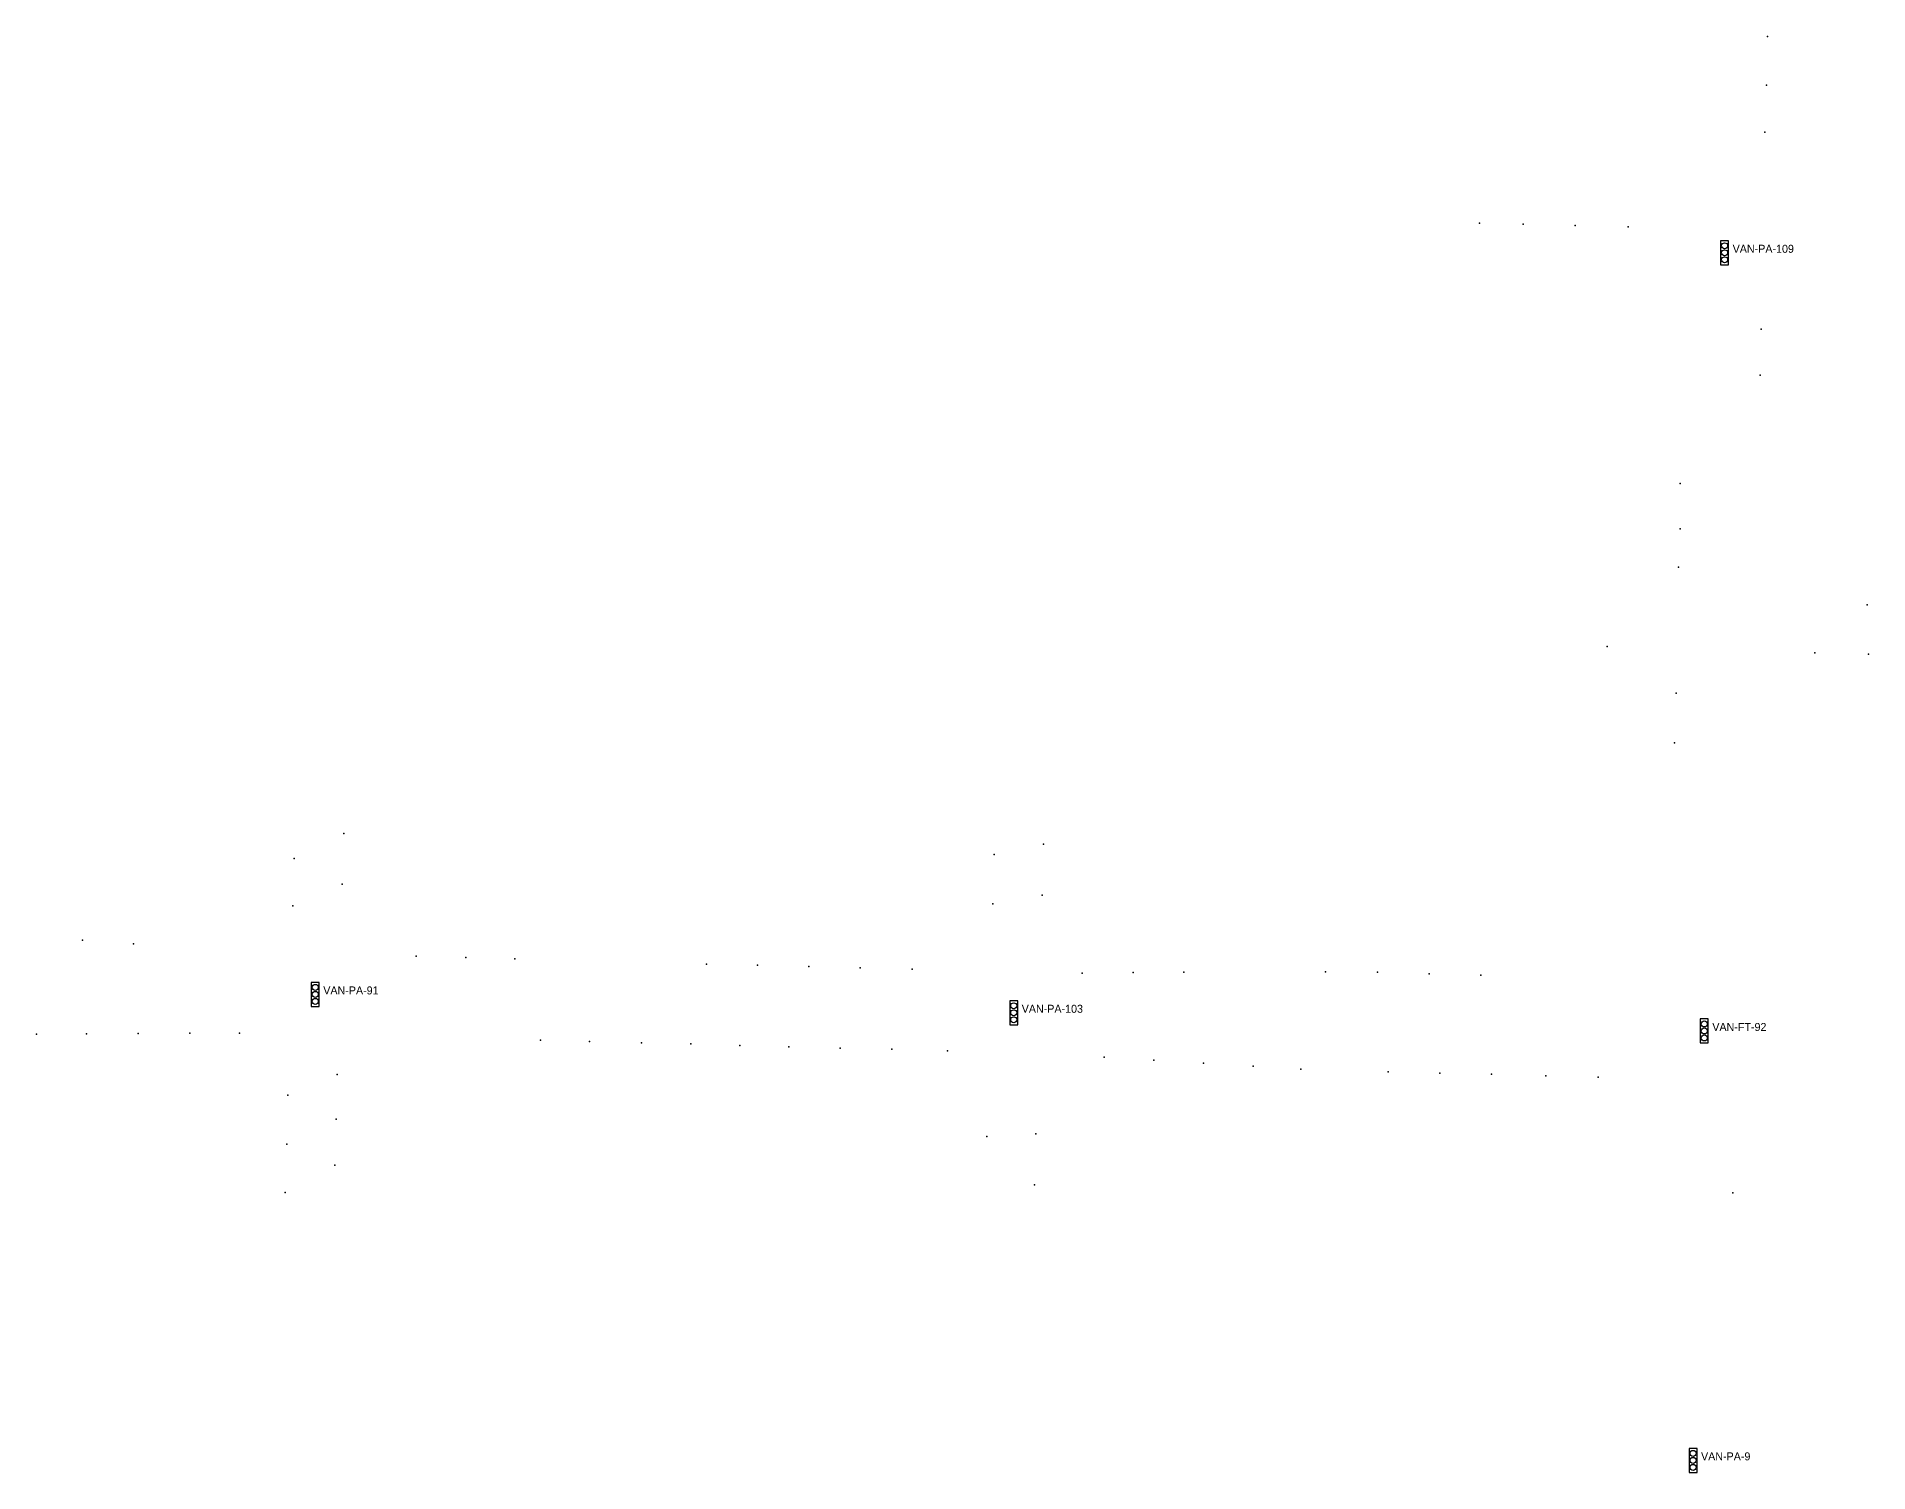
# Model space of a CAD drawing. Header units: inches. Extents: x 486474 to 494239, y 5455982 to 5460069.
# Drawn here: x 488978.6 to 489436.3, y 5456672.2 to 5457031 of the extents above; entities that cross this region are included whole.
import ezdxf

# ---------------------------------------------------------------- set-up
doc = ezdxf.new("R2010")
doc.units = ezdxf.units.IN
doc.header["$MEASUREMENT"] = 0
doc.layers.add('Parking Meters', color=10, linetype='Continuous')
doc.layers.add('Traffic Signals', color=10, linetype='Continuous')

msp = doc.modelspace()

# ---------------------------------------------------------------- linework, layer by layer
at = {"layer": 'Parking Meters', "color": 7}
for p in [(489411.11, 5457031), (489411.11, 5457031), (489410.88, 5457018.83), (489410.88, 5457018.83), (489410.42, 5457007.13), (489410.42, 5457007.13), (489339.11, 5456984.4), (489350.03, 5456984.15), (489350.03, 5456984.15), (489363.03, 5456983.82), (489363.03, 5456983.82), (489376.31, 5456983.43), (489376.31, 5456983.43), (489409.5, 5456957.88), (489409.5, 5456957.88), (489409.27, 5456946.4), (489409.27, 5456946.4), (489389.29, 5456919.32), (489389.29, 5456919.32), (489389.29, 5456907.97), (489389.29, 5456907.97), (489388.83, 5456898.42), (489435.99, 5456888.99), (489371.02, 5456878.58), (489371.02, 5456878.58), (489422.97, 5456877.02), (489422.97, 5456877.02), (489436.31, 5456876.67), (489436.31, 5456876.67), (489388.27, 5456866.92), (489388.27, 5456866.92), (489387.84, 5456854.51), (489055.3, 5456831.85), (489055.3, 5456831.85), (489230.2, 5456829.22), (489042.95, 5456825.63), (489042.95, 5456825.63), (489217.84, 5456826.59), (489217.84, 5456826.59), (489054.92, 5456819.15), (489054.92, 5456819.15), (489042.62, 5456813.74), (489217.54, 5456814.28), (489217.54, 5456814.28), (489229.84, 5456816.41), (489229.84, 5456816.41), (488990.06, 5456805.15), (488990.06, 5456805.15), (489002.81, 5456804.3), (489002.81, 5456804.3), (489073.44, 5456801.17), (489073.44, 5456801.17), (489085.79, 5456800.82), (489085.79, 5456800.82), (489098.08, 5456800.52), (489098.08, 5456800.52), (489145.94, 5456799.19), (489145.94, 5456799.19), (489158.73, 5456798.96), (489158.73, 5456798.96), (489171.57, 5456798.57), (489171.57, 5456798.57), (489184.34, 5456798.26), (489184.34, 5456798.26), (489197.32, 5456797.92), (489197.32, 5456797.92), (489239.85, 5456796.97), (489252.62, 5456797.09), (489252.62, 5456797.09), (489265.21, 5456797.15), (489265.21, 5456797.15), (489300.61, 5456797.26), (489300.61, 5456797.26), (489313.6, 5456797.15), (489313.6, 5456797.15), (489326.55, 5456796.76), (489326.55, 5456796.76), (489339.43, 5456796.44), (489339.43, 5456796.44), (488978.56, 5456781.71), (488978.56, 5456781.71), (488990.99, 5456781.77), (488990.99, 5456781.77), (489003.96, 5456781.84), (489003.96, 5456781.84), (489016.86, 5456781.94), (489016.86, 5456781.94), (489029.22, 5456781.98), (489104.46, 5456780.21), (489104.46, 5456780.21), (489116.74, 5456779.88), (489116.74, 5456779.88), (489129.68, 5456779.51), (489129.68, 5456779.51), (489142.03, 5456779.24), (489142.03, 5456779.24), (489154.31, 5456778.9), (489154.31, 5456778.9), (489166.51, 5456778.56), (489166.51, 5456778.56), (489179.37, 5456778.21), (489179.37, 5456778.21), (489192.25, 5456777.92), (489192.25, 5456777.92), (489206.18, 5456777.52), (489245.31, 5456775.97), (489245.31, 5456775.97), (489257.73, 5456775.17), (489257.73, 5456775.17), (489270.2, 5456774.44), (489270.2, 5456774.44), (489282.57, 5456773.68), (489282.57, 5456773.68), (489294.52, 5456772.92), (489316.34, 5456772.3), (489316.34, 5456772.3), (489329.2, 5456771.93), (489329.2, 5456771.93), (489053.7, 5456771.64), (489342.12, 5456771.68), (489342.12, 5456771.68), (489355.71, 5456771.3), (489355.71, 5456771.3), (489368.81, 5456770.95), (489041.32, 5456766.41), (489041.32, 5456766.41), (489053.4, 5456760.48), (489053.4, 5456760.48), (489041.05, 5456754.24), (489041.05, 5456754.24), (489216.01, 5456756.09), (489228.29, 5456756.79), (489228.29, 5456756.79), (489053.11, 5456748.99), (489053.11, 5456748.99), (489040.71, 5456742.16), (489227.96, 5456744.03), (489227.96, 5456744.03), (489402.47, 5456742.08), (489402.47, 5456742.08)]:
    msp.add_point(p, dxfattribs=at)
at = {"layer": 'Traffic Signals', "color": 1}
for points in [[(489399.39, 5456973.98), (489401.39, 5456973.98), (489401.39, 5456979.98), (489399.39, 5456979.98)], [(489047.19, 5456788.63), (489049.19, 5456788.63), (489049.19, 5456794.63), (489047.19, 5456794.63)], [(489221.73, 5456784.04), (489223.73, 5456784.04), (489223.73, 5456790.04), (489221.73, 5456790.04)], [(489394.31, 5456779.49), (489396.31, 5456779.49), (489396.31, 5456785.49), (489394.31, 5456785.49)], [(489391.49, 5456672.18), (489393.49, 5456672.18), (489393.49, 5456678.18), (489391.49, 5456678.18)]]:
    msp.add_lwpolyline(points, close=True, dxfattribs=at)
for centre in [(489400.39, 5456978.73), (489400.39, 5456976.98), (489400.39, 5456975.23), (489048.19, 5456793.38), (489048.19, 5456791.63), (489048.19, 5456789.88), (489222.73, 5456788.79), (489222.73, 5456787.04), (489222.73, 5456785.29), (489395.31, 5456784.24), (489395.31, 5456782.49), (489395.31, 5456780.74), (489392.49, 5456676.93), (489392.49, 5456675.18), (489392.49, 5456673.43)]:
    msp.add_circle(centre, 0.75, dxfattribs=at)

# ---------------------------------------------------------------- texts
for s, p in [('VAN-PA-109', (489402.39, 5456976.98)), ('VAN-PA-91', (489050.19, 5456791.63)), ('VAN-PA-103', (489224.73, 5456787.04)), ('VAN-FT-92', (489397.31, 5456782.49)), ('VAN-PA-9', (489394.49, 5456675.18))]:
    msp.add_text(s, height=2, dxfattribs=at).set_placement(p)

doc.saveas('drawing.dxf')
